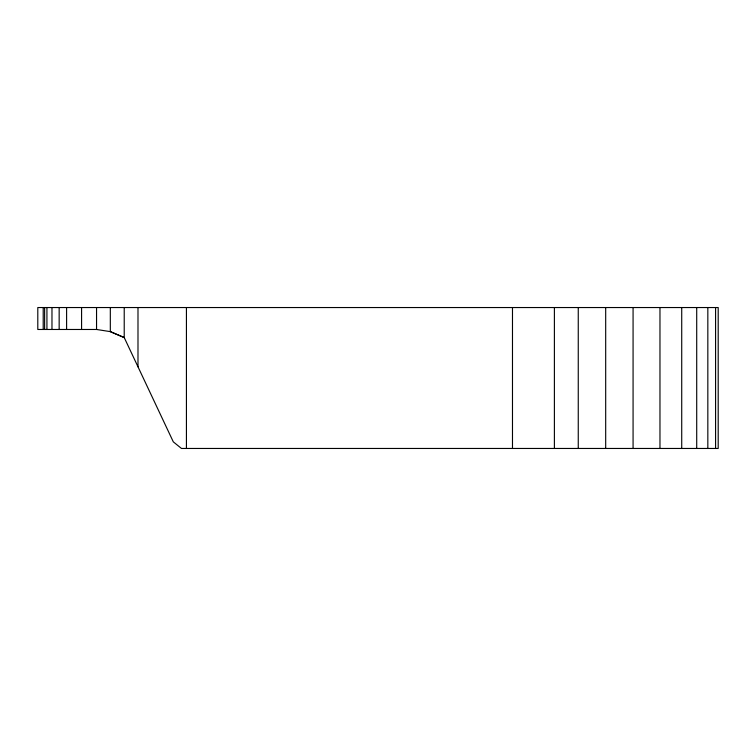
<?xml version="1.0" encoding="UTF-8"?>
<svg xmlns="http://www.w3.org/2000/svg" width="756" height="756" viewBox="0 0 756 756"><rect width="100%" height="100%" fill="white"/><g stroke="black" fill="none" stroke-linecap="round" stroke-linejoin="round"><path stroke-width="1.13" d="M110.319 307.541L110.319 331.629L124.258 337.582L110.319 331.629L96.551 329.474L37.8 329.474L37.8 307.541L718.2 307.541L718.2 448.459L181.468 448.459L173.304 441.854L124.22 337.545L124.22 307.541M715.582 307.541L715.582 448.459M707.833 307.541L707.833 448.459M696.711 307.541L696.711 448.459M681.723 307.541L681.723 448.459M659.969 307.541L659.969 448.459M633.074 307.541L633.074 448.459M605.688 307.541L605.688 448.459M578.255 307.541L578.255 448.459M554.394 307.541L554.394 448.459M512.483 307.541L512.483 448.459M186.43 307.541L186.43 448.459M137.989 307.541L137.989 366.802M96.551 307.541L96.551 329.474M81.582 307.541L81.582 329.474M66.604 307.541L66.604 329.474M59.157 307.541L59.157 329.474M51.975 307.541L51.975 329.474M46.929 307.541L46.929 329.474M44.623 307.541L44.623 329.474M43.205 307.541L43.205 329.474"/></g></svg>
